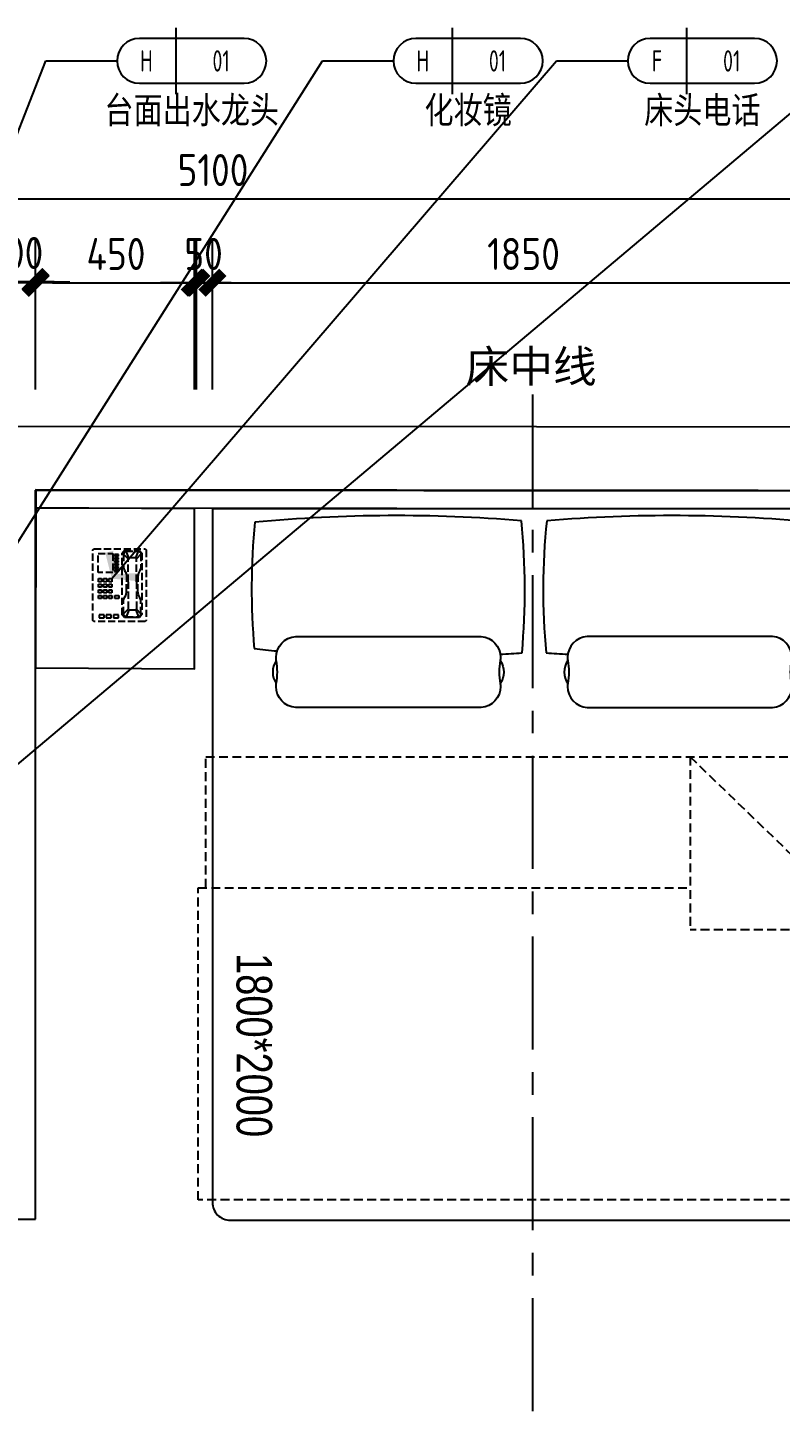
# Model space of a CAD drawing. Extents: x 220391 to 385981, y 332279 to 483868.
# Drawn here: x 225875 to 227991, y 471087 to 474998 of the extents above; entities that cross this region are included whole.
import ezdxf
from ezdxf.enums import TextEntityAlignment as Align

# ---------------------------------------------------------------- set-up
doc = ezdxf.new("R2010")
doc.units = 0
doc.header["$MEASUREMENT"] = 0
for name, pattern in [('ACAD_ISO03W100', [30, 12, -18]), ('CENTER', [50.8, 31.75, -6.35, 6.35, -6.35]), ('DOM-虚线', [0.35, 0.25, -0.1]), ('HIDDEN', [0.375, 0.25, -0.125, 0, 0])]:
    doc.linetypes.add(name, pattern=pattern)
for name, color, linetype in [('0-索引文字', 50, 'Continuous'), ('95B-标准层-基本线图$0$A_WALL_BRIK_砌块墙_', 4, 'Continuous'), ('F-活动家私(0.25)-DOM', 51, 'Continuous'), ('墙体', 4, 'Continuous'), ('墙壁', 160, 'Continuous')]:
    doc.layers.add(name, color=color, linetype=linetype)
doc.styles.add('DOM-romans.shx', font='dim.shx')
doc.styles.add('st', font='', dxfattribs={"width": 0.7})
doc.styles.add('家具平面底图$0$st', font='')
doc.styles.get('st').set_extended_font_data('SimSun')
doc.styles.get('家具平面底图$0$st').set_extended_font_data('YouYuan')
doc.dimstyles.new('DOM_DIM_1 80', dxfattribs={"dimscale": 60, "dimtxt": 1.5, "dimasz": 0.8, "dimexe": 2, "dimexo": 1.5, "dimgap": 0.6, "dimtad": 1, "dimdec": 0, "dimrnd": 5, "dimzin": 12, "dimdsep": 46, "dimtxsty": 'DOM-romans.shx', "dimblk": 'DOM_Dimension_Tick', "dimcen": 0.125, "dimclrd": 44, "dimclre": 44, "dimclrt": 50, "dimadec": 0, "dimazin": 0, "dimtfac": 1, "dimtdec": 0, "dimtix": 1, "dimtmove": 2, "dimatfit": 3, "dimldrblk": 'DOM_Leader_Arrow', "dimfxl": 0, "dimtvp": 1, "dimtolj": 1, "dimtzin": 0, "dimarcsym": 0})

# ---------------------------------------------------------------- blocks, each defined once
blk = doc.blocks.new('eahrhrhh')
at = {"color": 1}
blk.add_wipeout([(-900, 0), (900, 0), (900, -696.9), (926.1, -696.9), (926.1, -1065.3), (947.8, -1065.3), (947.8, -1942.7), (900, -1942.7), (900, -1950), (898.6, -1961.8), (893.2, -1975.1), (885.4, -1985.4), (874.4, -1993.6), (861.8, -1998.6), (850, -2000), (837.3, -2000), (-850, -2000), (-866.5, -1997.2), (-878.4, -1991.2), (-885.4, -1985.4), (-893.5, -1974.6), (-897.6, -1965.4), (-899.5, -1956.8), (-900, -1950)], dxfattribs=at)
at = {"color": 8, "linetype": 'HIDDEN', "ltscale": 100}
for p in [(443.2, -696.9), (947.8, -1184)]:
    blk.add_line(p, (443.2, -1184), dxfattribs=at)
blk.add_lwpolyline([(-900, 0), (-900, -1950, 0.414214), (-850, -2000), (850, -2000, 0.414214), (900, -1950), (900, 0)], format="xyb", close=True)
at = {"color": 8}
for points in [[(-144.6, -559), (-665.9, -559, -0.392708), (-720.9, -499.8, -0.035252), (-720.3, -491.5, 0.092308), (-720.3, -426.5, -0.035252), (-720.9, -418.1, -0.392708), (-665.9, -359), (-144.6, -359, -0.392708), (-89.7, -418.1, -0.035252), (-90.3, -426.5, 0.092308), (-90.3, -491.5, -0.035252), (-89.7, -499.8, -0.392708), (-144.6, -559, 27.022466)], [(153.7, -559), (675, -559, 0.392708), (729.9, -499.8, 0.035252), (729.3, -491.5, -0.092308), (729.3, -426.5, 0.035252), (729.9, -418.1, 0.392708), (675, -359), (153.7, -359, 0.392708), (98.8, -418.1, 0.035252), (99.3, -426.5, -0.092308), (99.3, -491.5, 0.035252), (98.8, -499.8, 0.392708), (153.7, -559, -27.022466)], [(-720.3, -426.5, 0.307692), (-720.3, -491.5, -1.888889)], [(-90.3, -426.5, -0.307692), (-90.3, -491.5, 1.888889)], [(99.3, -426.5, 0.307692), (99.3, -491.5, -1.888889)], [(729.3, -426.5, -0.307692), (729.3, -491.5, 1.888889)]]:
    blk.add_lwpolyline(points, format="xyb", dxfattribs=at)
at = {"color": 8, "linetype": 'HIDDEN', "ltscale": 100}
for points in [[(-918.8, -1065.3), (-918.8, -696.9), (926.1, -696.9), (926.1, -1065.3)], [(443.2, -696.9), (947.8, -1184)], [(824.8, -1065.3), (947.8, -1065.3), (947.8, -1942.7), (-940.5, -1942.7), (-940.5, -1065.3), (443.2, -1065.3)]]:
    blk.add_lwpolyline(points, dxfattribs=at)
at = {"color": 8}
for centre, radius, start, end in [((1123, -224.7), 1912.9, 174.391, 185.0469), ((-384.8, -4244.7), 4225.5, 85.1983, 95.3771), ((-1934.1, -229), 1912.9, 354.724, 5.851), ((1943.1, -229), 1912.9, 174.149, 185.276), ((393.9, -4244.7), 4225.5, 84.6229, 94.8017), ((-1113.9, -224.7), 1912.9, 354.9531, 5.609), ((-368.5, 3293.2), 3709.4, 263.5905, 264.5939), ((-318.5, 3293.2), 3709.4, 273.5253, 274.4716), ((327.5, 3293.2), 3709.4, 265.5284, 266.4747), ((377.5, 3293.2), 3709.4, 275.4061, 276.4095)]:
    blk.add_arc(centre, radius, start, end, dxfattribs=at)
at = {"layer": 'F-活动家私(0.25)-DOM', "color": 8, "style": '家具平面底图$0$st', "width": 0.8}
blk.add_text('1800*2000', height=100, rotation=270, dxfattribs=at).set_placement((-782.2, -1507.5), align=Align.MIDDLE_CENTER)
blk = doc.blocks.new('A$C3f9b4c59')
at = {"layer": 'F-活动家私(0.25)-DOM'}
blk.add_blockref('eahrhrhh', (0, 0), dxfattribs=at)
blk = doc.blocks.new('ehrhhsss')
at = {"layer": 'F-活动家私(0.25)-DOM', "color": 8, "linetype": 'DOM-虚线', "ltscale": 80}
for p, q in [((301231.8, 416361.5), (301234.6, 416364.4)), ((301231.8, 416163.2), (301231.8, 416361.5)), ((301234.6, 416364.4), (301378.3, 416364.4)), ((301246.1, 416298.3), (301246.1, 416351.4)), ((301246.1, 416351.4), (301287.8, 416351.4)), ((301287.8, 416351.4), (301287.8, 416298.3)), ((301292.1, 416348.6), (301292.1, 416344.2)), ((301303.6, 416348.6), (301292.1, 416348.6)), ((301303.6, 416344.2), (301303.6, 416348.6)), ((301313.7, 416352.9), (301319.4, 416360)), ((301313.7, 416179), (301313.7, 416352.9)), ((301319.4, 416355.7), (301318, 416350)), ((301318, 416350), (301318, 416311.2)), ((301318, 416350), (301330.9, 416337.1)), ((301319.4, 416360), (301362.5, 416360)), ((301325.2, 416358.6), (301319.4, 416355.7)), ((301325.2, 416358.6), (301359.6, 416358.6)), ((301332.3, 416339.9), (301325.2, 416358.6)), ((301352.5, 416339.9), (301359.6, 416358.6)), ((301366.8, 416350), (301353.9, 416337.1)), ((301359.6, 416358.6), (301365.4, 416355.7)), ((301362.5, 416360), (301369.7, 416352.9)), ((301365.4, 416355.7), (301366.8, 416350)), ((301366.8, 416350), (301366.8, 416311.2)), ((301369.7, 416352.9), (301369.7, 416180.4)), ((301378.3, 416364.4), (301381.2, 416361.5)), ((301381.2, 416361.5), (301381.2, 416163.2)), ((301292.1, 416344.2), (301303.6, 416344.2)), ((301303.6, 416339.9), (301292.1, 416339.9)), ((301292.1, 416339.9), (301292.1, 416335.6)), ((301292.1, 416335.6), (301303.6, 416335.6)), ((301303.6, 416331.3), (301292.1, 416331.3)), ((301292.1, 416331.3), (301292.1, 416327)), ((301292.1, 416327), (301303.6, 416327)), ((301303.6, 416322.7), (301292.1, 416322.7)), ((301292.1, 416322.7), (301292.1, 416318.4)), ((301292.1, 416318.4), (301303.6, 416318.4)), ((301303.6, 416314.1), (301292.1, 416314.1)), ((301292.1, 416314.1), (301292.1, 416309.8)), ((301292.1, 416309.8), (301303.6, 416309.8)), ((301303.6, 416335.6), (301303.6, 416339.9)), ((301303.6, 416327), (301303.6, 416331.3)), ((301303.6, 416318.4), (301303.6, 416322.7)), ((301303.6, 416309.8), (301303.6, 416314.1)), ((301318, 416311.2), (301320.9, 416304)), ((301330.9, 416337.1), (301332.3, 416339.9)), ((301330.9, 416272.4), (301330.9, 416337.1)), ((301352.5, 416339.9), (301332.3, 416339.9)), ((301353.9, 416337.1), (301352.5, 416339.9)), ((301353.9, 416272.4), (301353.9, 416337.1)), ((301366.8, 416311.2), (301364, 416304)), ((301287.8, 416298.3), (301246.1, 416298.3)), ((301247.6, 416281), (301256.2, 416281)), ((301247.6, 416272.4), (301247.6, 416281)), ((301256.2, 416272.4), (301247.6, 416272.4)), ((301256.2, 416281), (301256.2, 416272.4)), ((301261.9, 416281), (301270.6, 416281)), ((301261.9, 416272.4), (301261.9, 416281)), ((301270.6, 416272.4), (301261.9, 416272.4)), ((301270.6, 416281), (301270.6, 416272.4)), ((301276.3, 416272.4), (301276.3, 416281)), ((301276.3, 416281), (301284.9, 416281)), ((301284.9, 416272.4), (301276.3, 416272.4)), ((301284.9, 416281), (301284.9, 416272.4)), ((301303.6, 416305.4), (301292.1, 416305.4)), ((301292.1, 416305.4), (301292.1, 416301.1)), ((301292.1, 416301.1), (301303.6, 416301.1)), ((301303.6, 416301.1), (301303.6, 416305.4)), ((301320.9, 416304), (301325.2, 416296.8)), ((301325.2, 416296.8), (301326.6, 416286.8)), ((301326.6, 416286.8), (301326.6, 416272.4)), ((301326.6, 416245.1), (301326.6, 416272.4)), ((301330.9, 416272.4), (301330.9, 416194.8)), ((301353.9, 416272.4), (301353.9, 416194.8)), ((301359.6, 416296.8), (301358.2, 416286.8)), ((301358.2, 416286.8), (301358.2, 416272.4)), ((301358.2, 416245.1), (301358.2, 416272.4)), ((301364, 416304), (301359.6, 416296.8)), ((301247.6, 416265.2), (301256.2, 416265.2)), ((301247.6, 416256.6), (301247.6, 416265.2)), ((301256.2, 416256.6), (301247.6, 416256.6)), ((301247.6, 416249.4), (301256.2, 416249.4)), ((301247.6, 416240.8), (301247.6, 416249.4)), ((301256.2, 416240.8), (301247.6, 416240.8)), ((301247.6, 416233.6), (301256.2, 416233.6)), ((301247.6, 416225), (301247.6, 416233.6)), ((301256.2, 416265.2), (301256.2, 416256.6)), ((301256.2, 416249.4), (301256.2, 416240.8)), ((301256.2, 416233.6), (301256.2, 416225)), ((301261.9, 416265.2), (301270.6, 416265.2)), ((301261.9, 416256.6), (301261.9, 416265.2)), ((301270.6, 416256.6), (301261.9, 416256.6)), ((301261.9, 416249.4), (301270.6, 416249.4)), ((301261.9, 416240.8), (301261.9, 416249.4)), ((301270.6, 416240.8), (301261.9, 416240.8)), ((301261.9, 416233.6), (301270.6, 416233.6)), ((301261.9, 416225), (301261.9, 416233.6)), ((301270.6, 416265.2), (301270.6, 416256.6)), ((301270.6, 416249.4), (301270.6, 416240.8)), ((301270.6, 416233.6), (301270.6, 416225)), ((301276.3, 416265.2), (301284.9, 416265.2)), ((301276.3, 416256.6), (301276.3, 416265.2)), ((301284.9, 416256.6), (301276.3, 416256.6)), ((301276.3, 416240.8), (301276.3, 416249.4)), ((301276.3, 416249.4), (301284.9, 416249.4)), ((301284.9, 416240.8), (301276.3, 416240.8)), ((301276.3, 416233.6), (301284.9, 416233.6)), ((301276.3, 416225), (301276.3, 416233.6)), ((301284.9, 416265.2), (301284.9, 416256.6)), ((301284.9, 416249.4), (301284.9, 416240.8)), ((301284.9, 416233.6), (301284.9, 416225)), ((301293.6, 416225), (301293.6, 416233.6)), ((301293.6, 416233.6), (301305, 416233.6)), ((301305, 416233.6), (301305, 416225)), ((301320.9, 416227.9), (301325.2, 416235)), ((301325.2, 416235), (301326.6, 416245.1)), ((301359.6, 416235), (301358.2, 416245.1)), ((301364, 416227.9), (301359.6, 416235)), ((301256.2, 416225), (301247.6, 416225)), ((301270.6, 416225), (301261.9, 416225)), ((301284.9, 416225), (301276.3, 416225)), ((301305, 416225), (301293.6, 416225)), ((301318, 416220.7), (301320.9, 416227.9)), ((301318, 416181.9), (301318, 416220.7)), ((301318, 416181.9), (301330.9, 416194.8)), ((301332.3, 416191.9), (301325.2, 416173.3)), ((301330.9, 416194.8), (301332.3, 416191.9)), ((301352.5, 416191.9), (301332.3, 416191.9)), ((301353.9, 416194.8), (301352.5, 416191.9)), ((301352.5, 416191.9), (301359.6, 416173.3)), ((301366.8, 416181.9), (301353.9, 416194.8)), ((301366.8, 416220.7), (301364, 416227.9)), ((301366.8, 416181.9), (301366.8, 416220.7)), ((301234.6, 416160.3), (301231.8, 416163.2)), ((301378.3, 416160.3), (301234.6, 416160.3)), ((301249, 416179), (301249, 416170.4)), ((301263.4, 416179), (301249, 416179)), ((301249, 416170.4), (301263.4, 416170.4)), ((301263.4, 416170.4), (301263.4, 416179)), ((301269.1, 416179), (301269.1, 416170.4)), ((301283.5, 416179), (301269.1, 416179)), ((301269.1, 416170.4), (301283.5, 416170.4)), ((301283.5, 416170.4), (301283.5, 416179)), ((301303.6, 416179), (301289.2, 416179)), ((301289.2, 416179), (301289.2, 416170.4)), ((301289.2, 416170.4), (301303.6, 416170.4)), ((301303.6, 416170.4), (301303.6, 416179)), ((301320.9, 416171.8), (301313.7, 416179)), ((301319.4, 416176.1), (301318, 416181.9)), ((301325.2, 416173.3), (301319.4, 416176.1)), ((301341.1, 416171.8), (301320.9, 416171.8)), ((301362.5, 416171.8), (301320.9, 416171.8)), ((301325.2, 416173.3), (301341, 416173.3)), ((301325.2, 416173.3), (301359.6, 416173.3)), ((301359.6, 416173.3), (301365.4, 416176.1)), ((301369.7, 416180.4), (301362.5, 416171.8)), ((301365.4, 416176.1), (301366.8, 416181.9)), ((301381.2, 416163.2), (301378.3, 416160.3))]:
    blk.add_line(p, q, dxfattribs=at)
blk = doc.blocks.new('DOM_Dimension_Tick')
at = {"color": 0, "linetype": 'ByBlock'}
for p, q in [((-1.091, 0), (0, 0)), ((0, 0), (1.091, 0))]:
    blk.add_line(p, q, dxfattribs=at)
at = {"color": 0, "linetype": 'Continuous', "const_width": 0.608}
blk.add_lwpolyline([(-0.61, -0.61), (0.61, 0.61)], dxfattribs=at)
blk = doc.blocks.new('*D563')
at = {"color": 44, "lineweight": -2, "transparency": 16777216}
for p, q in [((225796.5, 473983.8), (225796.5, 474403.8)), ((225896.5, 473983.8), (225896.5, 474403.8)), ((225748.5, 474283.8), (225700.5, 474283.8)), ((225796.5, 474283.8), (225896.5, 474283.8)), ((225944.5, 474283.8), (225992.5, 474283.8))]:
    blk.add_line(p, q, dxfattribs=at)
at = {"layer": 'Defpoints', "color": 0, "transparency": 16777216}
for p in [(225896.5, 474283.8), (225796.5, 473698.6), (225896.5, 473698.6)]:
    blk.add_point(p, dxfattribs=at)
at = {"color": 44, "lineweight": -2, "transparency": 16777216, "xscale": 48, "yscale": 48, "zscale": 48}
blk.add_blockref('DOM_Dimension_Tick', (225796.5, 474283.8), dxfattribs=at)
at = {"color": 44, "lineweight": -2, "transparency": 16777216, "xscale": 48, "yscale": 48, "zscale": 48, "rotation": 180}
blk.add_blockref('DOM_Dimension_Tick', (225896.5, 474283.8), dxfattribs=at)
at = {"color": 50, "transparency": 16777216, "insert": (225846.5, 474364.8), "char_height": 90, "attachment_point": 5, "style": 'DOM-romans.shx'}
blk.add_mtext('\\A1;100', dxfattribs=at)
blk = doc.blocks.new('DOM_Leader_Arrow')
at = {"color": 0, "linetype": 'ByBlock'}
blk.add_line((0, 0), (-1.5, 0), dxfattribs=at)
for points in [[(-1.288, 1.003), (-0.895, 1.278), (-0.36, 0), (0, 0)], [(-1.288, -1.003), (-0.895, -1.278), (-0.36, 0), (0, 0)]]:
    blk.add_solid(points, dxfattribs=at)
blk = doc.blocks.new('*D564')
at = {"color": 44, "lineweight": -2, "transparency": 16777216}
for p, q in [((225896.5, 473981), (225896.5, 474401)), ((226349, 473981), (226349, 474401)), ((225944.5, 474281), (226301, 474281))]:
    blk.add_line(p, q, dxfattribs=at)
at = {"layer": 'Defpoints', "color": 0, "transparency": 16777216}
for p in [(226349, 474281), (225896.5, 473698.6), (226349, 473645.9)]:
    blk.add_point(p, dxfattribs=at)
at = {"color": 44, "lineweight": -2, "transparency": 16777216, "xscale": 48, "yscale": 48, "zscale": 48, "rotation": 180}
blk.add_blockref('DOM_Dimension_Tick', (225896.5, 474281), dxfattribs=at)
at = {"color": 44, "lineweight": -2, "transparency": 16777216, "xscale": 48, "yscale": 48, "zscale": 48}
blk.add_blockref('DOM_Dimension_Tick', (226349, 474281), dxfattribs=at)
at = {"color": 50, "transparency": 16777216, "insert": (226122.7, 474362), "char_height": 90, "attachment_point": 5, "style": 'DOM-romans.shx'}
blk.add_mtext('\\A1;450', dxfattribs=at)
blk = doc.blocks.new('*D565')
at = {"color": 44, "lineweight": -2, "transparency": 16777216}
for p, q in [((226344, 473981), (226344, 474401)), ((228194, 473981), (228194, 474401)), ((226392, 474281), (228146, 474281))]:
    blk.add_line(p, q, dxfattribs=at)
at = {"layer": 'Defpoints', "color": 0, "transparency": 16777216}
for p in [(228194, 474281), (226344, 473645.9), (228194, 473645.9)]:
    blk.add_point(p, dxfattribs=at)
at = {"color": 44, "lineweight": -2, "transparency": 16777216, "xscale": 48, "yscale": 48, "zscale": 48, "rotation": 180}
blk.add_blockref('DOM_Dimension_Tick', (226344, 474281), dxfattribs=at)
at = {"color": 44, "lineweight": -2, "transparency": 16777216, "xscale": 48, "yscale": 48, "zscale": 48}
blk.add_blockref('DOM_Dimension_Tick', (228194, 474281), dxfattribs=at)
at = {"color": 50, "transparency": 16777216, "insert": (227269, 474362), "char_height": 90, "attachment_point": 5, "style": 'DOM-romans.shx'}
blk.add_mtext('\\A1;1850', dxfattribs=at)
blk = doc.blocks.new('*D576')
at = {"color": 44, "lineweight": -2, "transparency": 16777216}
for p, q in [((223846.5, 474216.9), (223846.5, 474636.9)), ((228944.7, 474216.9), (228944.7, 474636.9)), ((223894.5, 474516.9), (228896.7, 474516.9))]:
    blk.add_line(p, q, dxfattribs=at)
at = {"layer": 'Defpoints', "color": 0, "transparency": 16777216}
for p in [(228944.7, 474516.9), (223846.5, 474032.7), (228944.7, 474032.7)]:
    blk.add_point(p, dxfattribs=at)
at = {"color": 44, "lineweight": -2, "transparency": 16777216, "xscale": 48, "yscale": 48, "zscale": 48, "rotation": 180}
blk.add_blockref('DOM_Dimension_Tick', (223846.5, 474516.9), dxfattribs=at)
at = {"color": 44, "lineweight": -2, "transparency": 16777216, "xscale": 48, "yscale": 48, "zscale": 48}
blk.add_blockref('DOM_Dimension_Tick', (228944.7, 474516.9), dxfattribs=at)
at = {"color": 50, "transparency": 16777216, "insert": (226395.6, 474597.9), "char_height": 90, "attachment_point": 5, "style": 'DOM-romans.shx'}
blk.add_mtext('\\A1;5100', dxfattribs=at)
blk = doc.blocks.new('*D792')
at = {"color": 44, "lineweight": -2, "transparency": 16777216}
for p, q in [((226344, 473981), (226344, 474401)), ((226394, 473981), (226394, 474401)), ((226296, 474281), (226248, 474281)), ((226394, 474281), (226344, 474281)), ((226442, 474281), (226490, 474281))]:
    blk.add_line(p, q, dxfattribs=at)
at = {"layer": 'Defpoints', "color": 0, "transparency": 16777216}
for p in [(226344, 474281), (226344, 473561.9), (226394, 473561.9)]:
    blk.add_point(p, dxfattribs=at)
at = {"color": 44, "lineweight": -2, "transparency": 16777216, "xscale": 48, "yscale": 48, "zscale": 48}
blk.add_blockref('DOM_Dimension_Tick', (226344, 474281), dxfattribs=at)
at = {"color": 44, "lineweight": -2, "transparency": 16777216, "xscale": 48, "yscale": 48, "zscale": 48, "rotation": 180}
blk.add_blockref('DOM_Dimension_Tick', (226394, 474281), dxfattribs=at)
at = {"color": 50, "transparency": 16777216, "insert": (226369, 474362), "char_height": 90, "attachment_point": 5, "style": 'DOM-romans.shx'}
blk.add_mtext('\\A1;50', dxfattribs=at)
blk = doc.blocks.new('DOM-立面家具标注符号-002')
blk.add_line((0, 3.1), (0, -3.1))
at = {"color": 150}
blk.add_lwpolyline([(-3.4, 2.1, 1), (-3.4, -2.1), (6.4, -2.1, 1), (6.4, 2.1)], format="xyb", close=True, dxfattribs=at)
at = {"style": 'st', "width": 0.8, "flags": 4}
blk.add_attdef('ITEM6', text='', height=2.5, dxfattribs=at).set_placement((-6, 0), align=Align.MIDDLE_RIGHT)
at = {"style": 'DOM-romans.shx', "width": 0.8}
for tag, flags, p in [('NUM1', 12, (-2.75, 0)), ('NUM2', 4, (4.25, 0)), ('NUM4', 4, (1.5, -4.6)), ('NUM5', 4, (1.5, -7.6))]:
    blk.add_attdef(tag, text='', height=2, dxfattribs=dict(at, flags=flags)).set_placement(p, align=Align.MIDDLE)
at = {"style": 'st', "width": 0.8, "flags": 4}
blk.add_attdef('NUM3', text='', height=2.5, dxfattribs=at).set_placement((9, 0), align=Align.MIDDLE_LEFT)
blk.add_attdef('NUM7', text='', height=2.5, dxfattribs=at).set_placement((1.5, -10.85), align=Align.MIDDLE_CENTER)

msp = doc.modelspace()

# ---------------------------------------------------------------- linework, layer by layer
at = {"color": 2, "elevation": 0}
msp.add_lwpolyline([(225896.8, 473648.8), (228944.7, 473646.1), (228944.7, 473696.1), (225896.8, 473698.9)], close=True, dxfattribs=at)
at = {"layer": '95B-标准层-基本线图$0$A_WALL_BRIK_砌块墙_'}
for p, q in [((225896.5, 471648.6), (225896.5, 473698.6)), ((225696.5, 471648.6), (225896.5, 471648.6))]:
    msp.add_line(p, q, dxfattribs=at)
at = {"layer": '墙体', "color": 4}
msp.add_line((225896.5, 473698.6), (228944.7, 473695.9), dxfattribs=at)

# ---------------------------------------------------------------- block references
at = {"color": 4}
msp.add_blockref('ehrhhsss', (-75173.9, 57168.5, -1044096.2), dxfattribs=at)
at = {"layer": '0-索引文字'}
ref = msp.add_blockref('DOM-立面家具标注符号-002', (226290.8, 474904.7), dxfattribs=dict(at, xscale=30, yscale=30, zscale=30))
ref.add_attrib('NUM1', 'H', dxfattribs={"layer": '0', "height": 60, "style": 'DOM-romans.shx', "width": 0.8}).set_placement((226208.3, 474904.7), align=Align.MIDDLE)
ref.add_attrib('NUM2', '01', dxfattribs={"layer": '0', "height": 60, "style": 'DOM-romans.shx', "width": 0.8}).set_placement((226418.3, 474904.7), align=Align.MIDDLE)
ref.add_attrib('NUM7', '台面出水龙头', dxfattribs={"layer": '0', "height": 75, "style": 'st', "width": 0.8}).set_placement((226335.8, 474766.7), align=Align.MIDDLE_CENTER)
ref = msp.add_blockref('DOM-立面家具标注符号-002', (227068.2, 474904.7), dxfattribs=dict(at, xscale=30, yscale=30, zscale=30))
ref.add_attrib('NUM1', 'H', dxfattribs={"layer": '0', "height": 60, "style": 'DOM-romans.shx', "width": 0.8}).set_placement((226985.7, 474904.7), align=Align.MIDDLE)
ref.add_attrib('NUM2', '01', dxfattribs={"layer": '0', "height": 60, "style": 'DOM-romans.shx', "width": 0.8}).set_placement((227195.7, 474904.7), align=Align.MIDDLE)
ref.add_attrib('NUM7', '化妆镜', dxfattribs={"layer": '0', "height": 75, "style": 'st', "width": 0.8}).set_placement((227113.2, 474766.7), align=Align.MIDDLE_CENTER)
ref = msp.add_blockref('DOM-立面家具标注符号-002', (227726.9, 474904.7, -1044096.2), dxfattribs=dict(at, xscale=30, yscale=30, zscale=30))
ref.add_attrib('NUM1', 'F', dxfattribs={"layer": '0', "height": 60, "style": 'DOM-romans.shx', "width": 0.8}).set_placement((227644.4, 474904.7, -1044096.2), align=Align.MIDDLE)
ref.add_attrib('NUM2', '01', dxfattribs={"layer": '0', "height": 60, "style": 'DOM-romans.shx', "width": 0.8}).set_placement((227854.4, 474904.7, -1044096.2), align=Align.MIDDLE)
ref.add_attrib('NUM7', '床头电话', dxfattribs={"layer": '0', "height": 75, "style": 'st', "width": 0.8}).set_placement((227771.9, 474766.7, -1044096.2), align=Align.MIDDLE_CENTER)

# ---------------------------------------------------------------- texts
at = {"color": 50, "insert": (227290.4, 474041.2), "char_height": 90, "attachment_point": 5, "style": 'DOM-romans.shx'}
msp.add_mtext('\\A1;{\\fSimSun|b0|i0|c134|p2;床中线}', dxfattribs=at)

# ---------------------------------------------------------------- dimensions: what is measured, and where the dimension line sits
at = {"color": 4}
for base, p1, p2, picture, middle in [((228944.7, 474516.9), (223846.5, 474032.7), (228944.7, 474032.7), '*D576', (226395.6, 474597.9)), ((225896.5, 474283.8), (225796.5, 473698.6), (225896.5, 473698.6), '*D563', (225846.5, 474364.8))]:
    dim = msp.add_linear_dim(base=base, p1=p1, p2=p2, dimstyle='DOM_DIM_1 80', dxfattribs=at)
    dim.commit()
    dim.dimension.update_dxf_attribs({"geometry": picture, "text_midpoint": middle})

# ---------------------------------------------------------------- leaders
msp.add_leader([(225375.5, 473503.7), (225925.8, 474904.7), (226125.8, 474904.7)], dimstyle='DOM_DIM_1 80', override={"dimgap": 0.6, "dimtad": 0}, dxfattribs=at)

# ---------------------------------------------------------------- next in the draw order: block references
at = {"layer": '墙壁', "color": 4, "linetype": 'ACAD_ISO03W100'}
msp.add_blockref('A$C3f9b4c59', (227294, 473645.9), dxfattribs=at)

# ---------------------------------------------------------------- next in the draw order: linework, layer by layer
at = {"color": 8, "linetype": 'CENTER', "ltscale": 10}
msp.add_line((227294, 473967.3), (227294, 470134.4), dxfattribs=at)
at = {"color": 2, "elevation": 0}
msp.add_lwpolyline([(225896.5, 473198.6), (226344, 473195.9), (226344, 473645.9), (225896.8, 473648.6)], close=True, dxfattribs=at)
at = {"layer": '墙体'}
msp.add_lwpolyline([(223666.5, 471408.6), (223666.5, 473878.6), (229124.7, 473875.9)], dxfattribs=at)

# ---------------------------------------------------------------- next in the draw order: dimensions: what is measured, and where the dimension line sits
at = {"color": 4}
for base, p1, p2, picture, middle in [((226348.9823, 474281.0231), (225896.5018, 473698.613), (226348.9823, 473645.8674), '*D564', (226122.742, 474362.0231)), ((226344, 474281), (226394, 473561.9), (226344, 473561.9), '*D792', (226369, 474362)), ((228194, 474281), (226344, 473645.9), (228194, 473645.9), '*D565', (227269, 474362))]:
    dim = msp.add_linear_dim(base=base, p1=p1, p2=p2, dimstyle='DOM_DIM_1 80', dxfattribs=at)
    dim.commit()
    dim.dimension.update_dxf_attribs({"geometry": picture, "text_midpoint": middle})

# ---------------------------------------------------------------- next in the draw order: leaders
for points in [[(225735.6, 473376.8), (226703.2, 474904.7), (226903.2, 474904.7)], [(225731.5, 472831.3), (228194.9, 474904.7), (228394.9, 474904.7)], [(226111, 473449.5, -1044096.2), (227361.9, 474904.7, -1044096.2), (227561.9, 474904.7, -1044096.2)]]:
    msp.add_leader(points, dimstyle='DOM_DIM_1 80', override={"dimgap": 0.6, "dimtad": 0}, dxfattribs=at)

doc.saveas('drawing.dxf')
